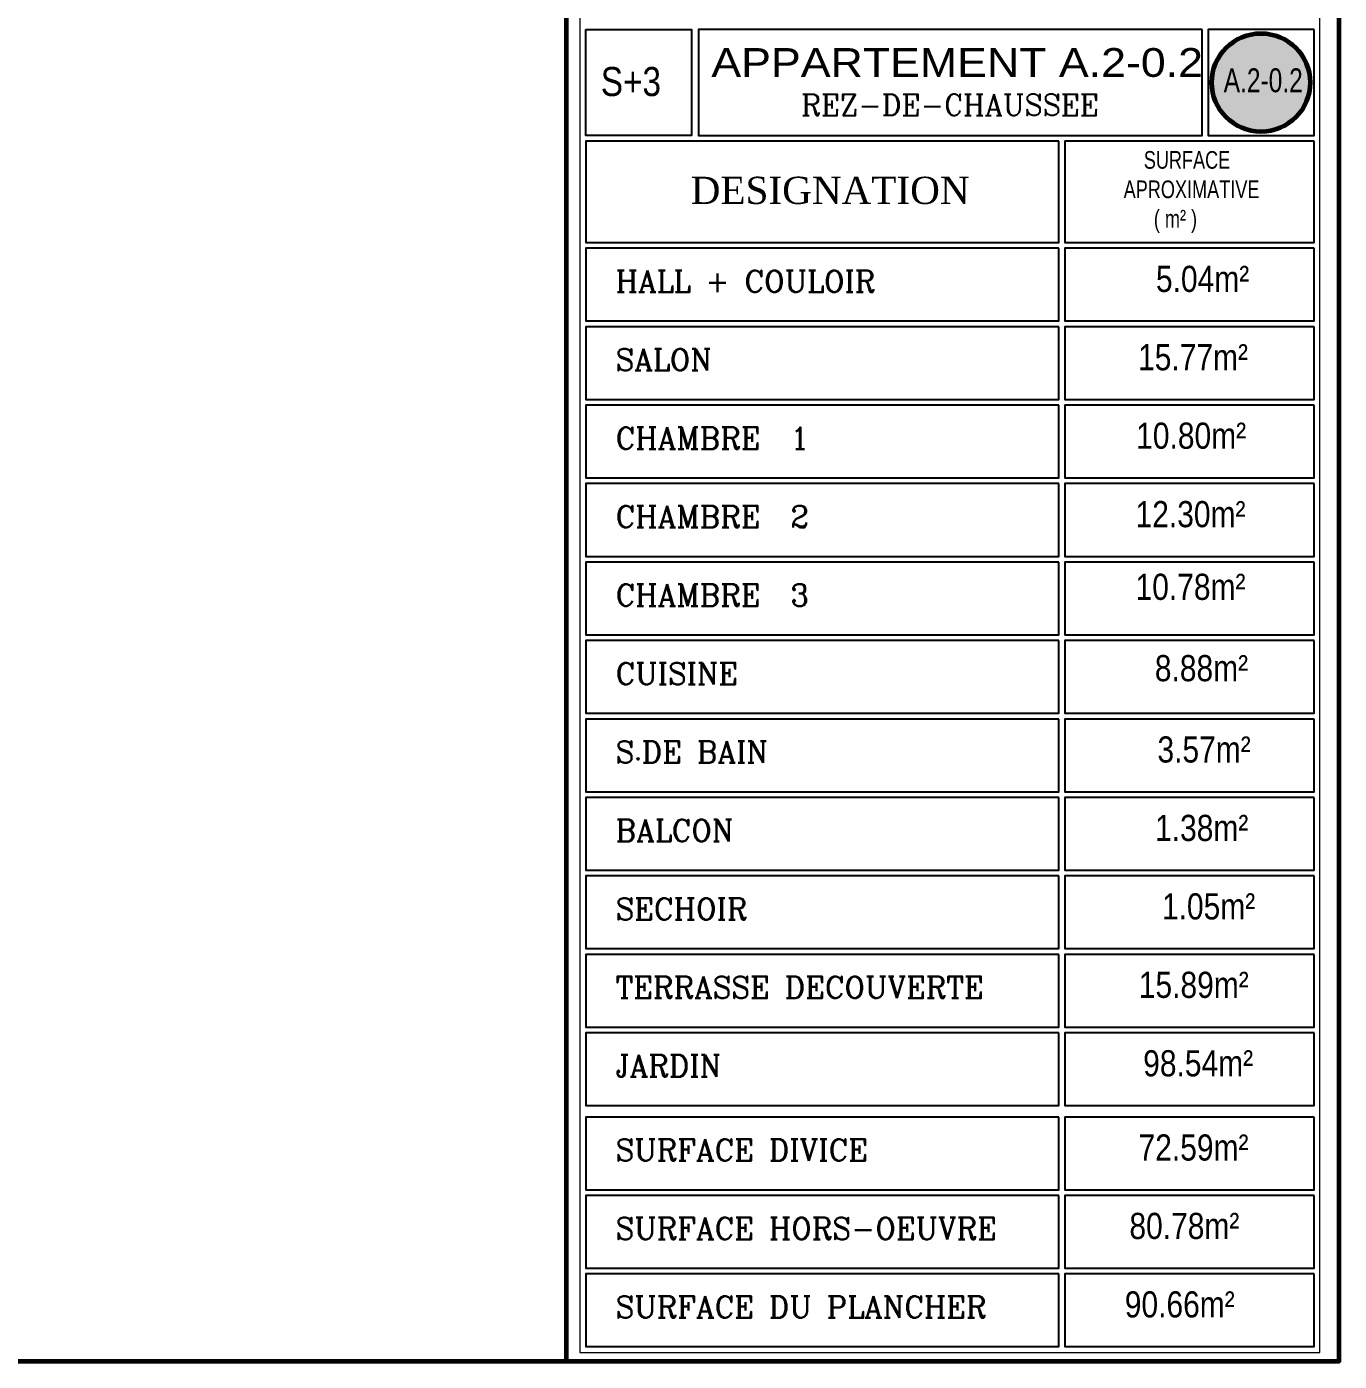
# Model space of a CAD drawing. Header units: millimetres. Extents: x 906 to 2482, y -1313 to -637.
# Drawn here: x 2047.54 to 2058.02, y -1313.44 to -1302.78 of the extents above; entities that cross this region are included whole.
import ezdxf
from ezdxf.enums import TextEntityAlignment as Align

# ---------------------------------------------------------------- set-up
doc = ezdxf.new("R2010")
doc.units = ezdxf.units.MM
for name, color, linetype, lineweight in [('MUR 0.25', 7, 'Continuous', 25), ('mur-fort', 7, 'Continuous', 60), ('TEXTE', 7, 'Continuous', 20)]:
    doc.layers.add(name, color=color, linetype=linetype, lineweight=lineweight)
doc.layers.add('TEINTE 3', color=7, linetype='Continuous', true_color=0x175aab)
doc.styles.add('ARIAL', font='arial.ttf')
doc.styles.add('RR', font='COMPLEX')
doc.styles.add('STYLE17', font='swisscl.ttf')
doc.styles.add('STYLE4', font='swisscl.ttf')

msp = doc.modelspace()

# ---------------------------------------------------------------- hatches: boundary and pattern name
at = {"layer": 'TEINTE 3'}
h = msp.add_hatch(color=256, dxfattribs=at)
h.dxf.hatch_style = 1
edge = h.paths.add_edge_path()
edge.add_arc((2057.397, -1303.223), 0.393, 0, 360)

# ---------------------------------------------------------------- linework, layer by layer
at = {"layer": 'MUR 0.25', "color": 7}
for points in [[(2052.002, -1302.8), (2052.848, -1302.8), (2052.848, -1303.647), (2052.002, -1303.647)], [(2056.927, -1302.8), (2052.902, -1302.8), (2052.902, -1303.647), (2056.927, -1303.647)], [(2057.821, -1302.8), (2056.974, -1302.8), (2056.974, -1303.647), (2057.821, -1303.647)], [(2055.783, -1303.693), (2052.002, -1303.693), (2052.002, -1304.502), (2055.783, -1304.502)], [(2057.821, -1303.693), (2055.83, -1303.693), (2055.83, -1304.502), (2057.821, -1304.502)], [(2055.783, -1304.548), (2052.002, -1304.548), (2052.002, -1305.129), (2055.783, -1305.129)], [(2057.821, -1304.548), (2055.83, -1304.548), (2055.83, -1305.129), (2057.821, -1305.129)], [(2055.783, -1305.175), (2052.002, -1305.175), (2052.002, -1305.756), (2055.783, -1305.756)], [(2057.821, -1305.175), (2055.83, -1305.175), (2055.83, -1305.756), (2057.821, -1305.756)], [(2055.783, -1305.802), (2052.002, -1305.802), (2052.002, -1306.383), (2055.783, -1306.383)], [(2057.821, -1305.802), (2055.83, -1305.802), (2055.83, -1306.383), (2057.821, -1306.383)], [(2055.783, -1306.429), (2052.002, -1306.429), (2052.002, -1307.01), (2055.783, -1307.01)], [(2057.821, -1306.429), (2055.83, -1306.429), (2055.83, -1307.01), (2057.821, -1307.01)], [(2055.783, -1307.056), (2052.002, -1307.056), (2052.002, -1307.637), (2055.783, -1307.637)], [(2057.821, -1307.056), (2055.83, -1307.056), (2055.83, -1307.637), (2057.821, -1307.637)], [(2055.783, -1307.683), (2052.002, -1307.683), (2052.002, -1308.264), (2055.783, -1308.264)], [(2057.821, -1307.683), (2055.83, -1307.683), (2055.83, -1308.264), (2057.821, -1308.264)], [(2055.783, -1308.31), (2052.002, -1308.31), (2052.002, -1308.891), (2055.783, -1308.891)], [(2057.821, -1308.31), (2055.83, -1308.31), (2055.83, -1308.891), (2057.821, -1308.891)], [(2055.783, -1308.937), (2052.002, -1308.937), (2052.002, -1309.518), (2055.783, -1309.518)], [(2057.821, -1308.937), (2055.83, -1308.937), (2055.83, -1309.518), (2057.821, -1309.518)], [(2055.783, -1309.564), (2052.002, -1309.564), (2052.002, -1310.145), (2055.783, -1310.145)], [(2057.821, -1309.564), (2055.83, -1309.564), (2055.83, -1310.145), (2057.821, -1310.145)], [(2055.783, -1310.191), (2052.002, -1310.191), (2052.002, -1310.772), (2055.783, -1310.772)], [(2057.821, -1310.191), (2055.83, -1310.191), (2055.83, -1310.772), (2057.821, -1310.772)], [(2055.783, -1310.818), (2052.002, -1310.818), (2052.002, -1311.398), (2055.783, -1311.398)], [(2057.821, -1310.818), (2055.83, -1310.818), (2055.83, -1311.398), (2057.821, -1311.398)], [(2055.783, -1311.491), (2052.002, -1311.491), (2052.002, -1312.072), (2055.783, -1312.072)], [(2057.821, -1311.491), (2055.83, -1311.491), (2055.83, -1312.072), (2057.821, -1312.072)], [(2055.783, -1312.118), (2052.002, -1312.118), (2052.002, -1312.699), (2055.783, -1312.699)], [(2057.821, -1312.118), (2055.83, -1312.118), (2055.83, -1312.699), (2057.821, -1312.699)], [(2055.783, -1312.745), (2052.002, -1312.745), (2052.002, -1313.326), (2055.783, -1313.326)], [(2057.821, -1312.745), (2055.83, -1312.745), (2055.83, -1313.326), (2057.821, -1313.326)]]:
    msp.add_lwpolyline(points, close=True, dxfattribs=at)
at = {"layer": 'mur-fort'}
msp.add_lwpolyline([(2027.836, -1292.545), (2027.836, -1313.443), (2058.023, -1313.443), (2058.023, -1292.545)], close=True, dxfattribs=at)
msp.add_lwpolyline([(2051.85, -1292.545), (2027.836, -1292.545), (2027.836, -1313.443), (2051.85, -1313.443), (2051.85, -1296.751)], dxfattribs=at)
at = {"layer": 'mur-fort', "lineweight": 15}
msp.add_lwpolyline([(2057.867, -1296.876), (2051.955, -1296.876), (2051.955, -1313.372), (2057.867, -1313.372)], close=True, dxfattribs=at)
at = {"layer": 'mur-fort'}
msp.add_circle((2057.397, -1303.223), 0.393, dxfattribs=at)

# ---------------------------------------------------------------- texts
at = {"layer": 'TEXTE', "color": 7, "linetype": 'Continuous', "style": 'ARIAL', "width": 1.111111}
msp.add_text('APPARTEMENT A.2-0.2', height=0.23, dxfattribs=at).set_placement((2053.006, -1303.178))
at = {"layer": 'TEXTE', "color": 7, "style": 'STYLE4'}
msp.add_text('A.2-0.2', height=0.1911, dxfattribs=at).set_placement((2057.415, -1303.358), align=Align.BOTTOM_CENTER)
at = {"layer": 'TEXTE', "color": 7, "style": 'RR'}
for s, height, p in [('REZ-DE-CHAUSSEE', 0.16864, (2053.723, -1303.486)), ('HALL + COULOIR', 0.17415, (2052.241, -1304.899)), ('SALON', 0.1742, (2052.241, -1305.526)), ('CHAMBRE  1', 0.1742, (2052.241, -1306.153)), ('CHAMBRE  2', 0.1742, (2052.241, -1306.78)), ('CHAMBRE  3', 0.1742, (2052.241, -1307.407)), ('CUISINE', 0.1742, (2052.241, -1308.034)), ('S.DE BAIN ', 0.1742, (2052.241, -1308.661)), ('BALCON', 0.1742, (2052.241, -1309.288)), ('SECHOIR', 0.1742, (2052.241, -1309.915)), ('TERRASSE DECOUVERTE', 0.17415, (2052.241, -1310.542)), ('JARDIN', 0.1742, (2052.241, -1311.169)), ('SURFACE DIVICE', 0.17415, (2052.241, -1311.842)), ('SURFACE HORS-OEUVRE', 0.17415, (2052.241, -1312.469)), ('SURFACE DU PLANCHER', 0.17415, (2052.241, -1313.096))]:
    msp.add_text(s, height=height, dxfattribs=at).set_placement(p)
at = {"layer": 'TEXTE', "color": 7, "attachment_point": 1}
for s, insert, char_height, width in [('{\\fUnivers Condensed|b0|i0|c0|p34;S+3}', (2052.123, -1303.099), 0.2322, 7.71334), ('{\\fTimes New Roman Special G1|b0|i0|c2|p18;DESIGNATION}', (2052.841, -1303.976), 0.21769, 0.93427), ('{\\fUnivers Condensed|b0|i0|c0|p34;5.04m²}', (2056.558, -1304.688), 0.20898, 1.53766), ('{\\fUnivers Condensed|b0|i0|c0|p34;15.77m²}', (2056.415, -1305.314), 0.20898, 1.53766), ('{\\fUnivers Condensed|b0|i0|c0|p34;10.80m²}', (2056.4, -1305.941), 0.20898, 1.53766), ('{\\fUnivers Condensed|b0|i0|c0|p34;12.30m²}', (2056.395, -1306.568), 0.20898, 1.53766), ('{\\fUnivers Condensed|b0|i0|c0|p34;10.78m²}', (2056.395, -1307.149), 0.20898, 1.53766), ('{\\fUnivers Condensed|b0|i0|c0|p34;8.88m²}', (2056.549, -1307.799), 0.20898, 1.53766), ('{\\fUnivers Condensed|b0|i0|c0|p34;3.57m²}', (2056.57, -1308.449), 0.20898, 1.53766), ('{\\fUnivers Condensed|b0|i0|c0|p34;1.38m²}', (2056.551, -1309.076), 0.20898, 1.53766), ('{\\fUnivers Condensed|b0|i0|c0|p34;1.05m²}', (2056.606, -1309.703), 0.20898, 1.53766), ('{\\fUnivers Condensed|b0|i0|c0|p34;15.89m²}', (2056.421, -1310.33), 0.20898, 1.53766), ('{\\fUnivers Condensed|b0|i0|c0|p34;98.54m²}', (2056.456, -1310.957), 0.20898, 1.53766), ('{\\fUnivers Condensed|b0|i0|c0|p34;72.59m²}', (2056.419, -1311.63), 0.20898, 1.53766), ('{\\fUnivers Condensed|b0|i0|c0|p34;80.78m²}', (2056.346, -1312.257), 0.20898, 1.53766), ('{\\fUnivers Condensed|b0|i0|c0|p34;90.66m²}', (2056.309, -1312.884), 0.20898, 1.53766)]:
    msp.add_mtext(s, dxfattribs=dict(at, insert=insert, char_height=char_height, width=width))
at = {"layer": 'TEXTE', "color": 7, "ltscale": 0.35, "insert": (2056.3, -1303.771), "char_height": 0.14106, "attachment_point": 1, "style": 'STYLE17'}
msp.add_mtext_dynamic_manual_height_columns('    SURFACE\\PAPROXIMATIVE\\P      ( m² )', width=2.11409, gutter_width=0.25, heights=[0], dxfattribs=at)

doc.saveas('drawing.dxf')
